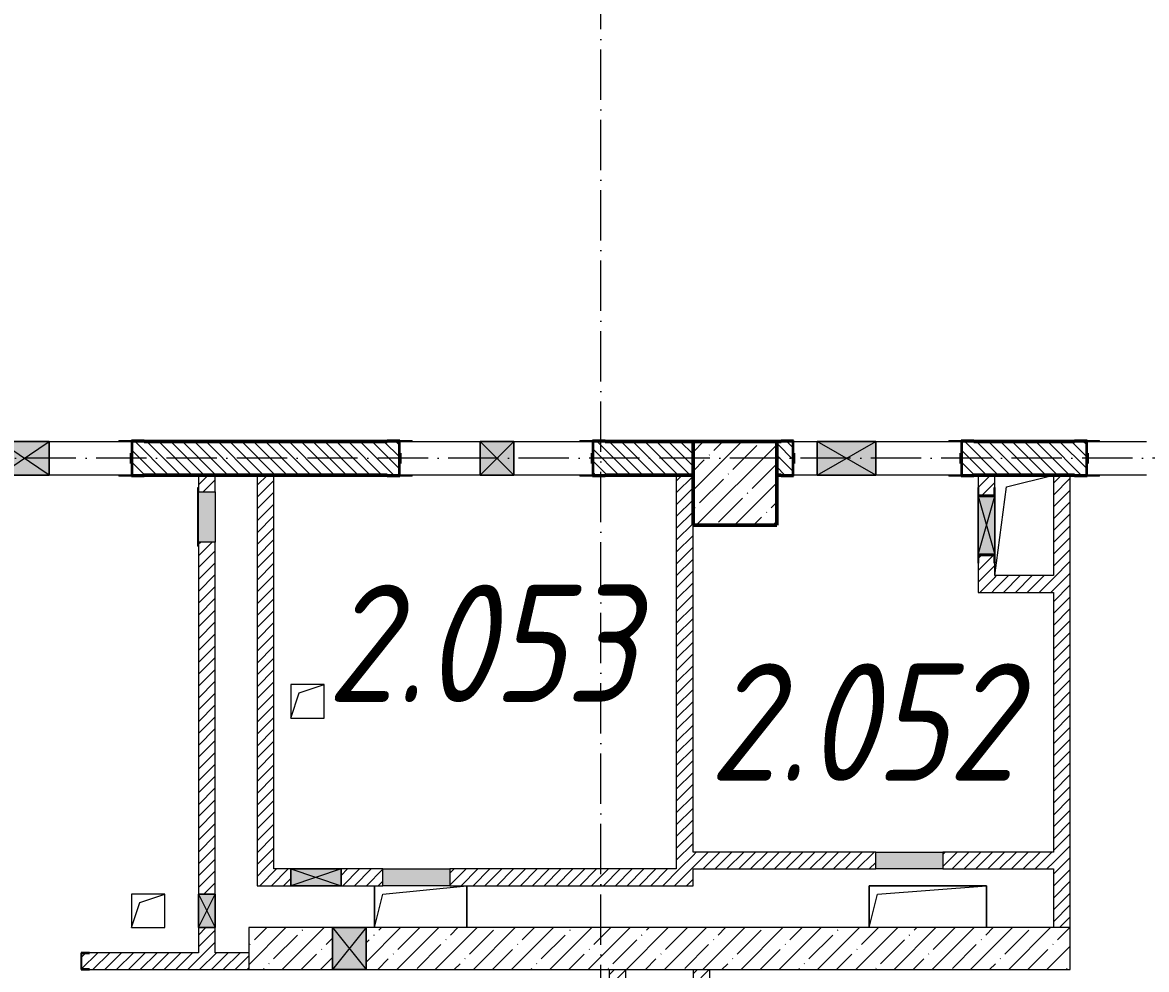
# Model space of a CAD drawing. Header units: millimetres. Extents: x -12989 to 629078, y -109036 to 555275.
# Drawn here: x 522968 to 529673, y 93715 to 99365 of the extents above; entities that cross this region are included whole.
import ezdxf

# ---------------------------------------------------------------- set-up
doc = ezdxf.new("R2010")
doc.units = ezdxf.units.MM
doc.linetypes.add('50_200_ШТРИХ_1Т_ш5_п1_п1_', pattern=[700, 500, -100, 0, -100])
for name, color, linetype, lineweight in [('A-DETL-GENF-OTLN', 7, 'Continuous', 9), ('A-FLOR-____-OTLN', 7, 'Continuous', 9), ('A-GENM-____-MCUT', 7, 'Continuous', 25), ('A-GENM-____-OTLN', 7, 'Continuous', 9), ('A-GENM-____-OTLN-1', 7, 'Continuous', 25), ('A-GLAZ-____-OTLN', 7, 'Continuous', 9), ('A-WALL-____-MCUT-1', 7, 'Continuous', 9), ('A-WALL-____-MCUT-2', 7, 'Continuous', 50), ('A-WALL-____-PATT-1', 7, 'Continuous', 9), ('A-WALL-FNSH-MCUT-1', 7, 'Continuous', 9), ('I-WALL-____-OTLN', 7, 'Continuous', 9), ('S-COLS-____-MCUT', 7, 'Continuous', 50), ('S-COLS-____-OTLN', 7, 'Continuous', 9), ('S-GRID-____-OTLN-1', 7, '50_200_ШТРИХ_1Т_ш5_п1_п1_', 9), ('Марки помещений', 7, 'Continuous', 9)]:
    doc.layers.add(name, color=color, linetype=linetype, lineweight=lineweight)
doc.layers.add('A-GLAZ-____-OTLN-1', color=7, linetype='Continuous', lineweight=9, true_color=0xc0c0c0)
doc.styles.add('ISOCPEUR_I_3', font='isocpeui.ttf', dxfattribs={"width": 0.85, "height": 2.2})
pattern_1 = [(135, (516567.8, 90784.41), (-35.35534, -35.35534), [])]
pattern_2 = [(45, (516567.8, 90784.41), (-35.35534, 35.35534), [])]

# ---------------------------------------------------------------- blocks, each defined once
blk = doc.blocks.new('BSC_Колонна _Прямоугольная - 500х500-V65-АР1_План отверстий 2 этажа в осях 1-64_А-ГГ')
at = {"layer": 'S-COLS-____-OTLN'}
h = blk.add_hatch(dxfattribs=at)
h.set_pattern_fill('FP_94', color=256, style=0, pattern_type=2)
h.set_pattern_definition([(45, (-10650, -5831.04), (-114.0493, 114.0493), []), (45, (-10535.95, -5831.04), (-114.0493, 114.0493), [201.612, -40.322, 3.353, -36.97])])
h.paths.add_polyline_path([(-58.9, -250), (250, -250), (250, 250), (-250, 250), (-250, -250)], flags=0)
at = {"layer": 'S-COLS-____-MCUT'}
for p, q in [((250, 250), (-250, 250)), ((-250, 250), (-250, -250)), ((250, -250), (250, 250)), ((-250, -250), (250, -250))]:
    blk.add_line(p, q, dxfattribs=at)
blk = doc.blocks.new('Фахверк_СКБ_Уголок - 200_3960_зеркало-28268689-АР1_План отверстий 2 этажа в осях 1-64_А-ГГ')
at = {"layer": 'A-GENM-____-MCUT'}
for p, q in [((200, 156), (125, 156)), ((125, 156), (125, 81)), ((131, 81), (131, 150)), ((131, 150), (200, 150)), ((200, 150), (200, 156)), ((125, 81), (131, 81)), ((131, 19), (125, 19)), ((125, 19), (125, -56)), ((131, -50), (131, 19)), ((125, -56), (200, -56)), ((200, -50), (131, -50)), ((200, -56), (200, -50))]:
    blk.add_line(p, q, dxfattribs=at)
blk = doc.blocks.new('154_Стойка_СКБ_Уголок - СМ-2180_200-28268025-АР1_План отверстий 2 этажа в осях 1-64_А-ГГ')
at = {"layer": 'A-GENM-____-MCUT'}
for p, q in [((125, 156), (125, 81)), ((200, 156), (125, 156)), ((131, 81), (131, 150)), ((131, 150), (200, 150)), ((200, 150), (200, 156)), ((125, 81), (131, 81)), ((131, 19), (125, 19)), ((125, 19), (125, -56)), ((131, -50), (131, 19)), ((125, -56), (200, -56)), ((200, -50), (131, -50)), ((200, -56), (200, -50))]:
    blk.add_line(p, q, dxfattribs=at)
blk = doc.blocks.new('Стойка_Влож_Уголок_Опорный - Уголок-28213941-АР1_План отверстий 2 этажа в осях 1-64_А-ГГ')
at = {"layer": 'A-GENM-____-OTLN'}
for p, q in [((-212, -6), (-212, 0)), ((0, 0), (0, -6)), ((-212, -75), (-212, -6)), ((-212, -6), (-206, -6)), ((-6, -6), (0, -6)), ((0, -6), (0, -75)), ((-212, -75), (-206, -75)), ((-6, -75), (0, -75))]:
    blk.add_line(p, q, dxfattribs=at)
blk = doc.blocks.new('154_Фахверк_СКБ_Швеллер - Тип_100_3960-28331862-АР1_План отверстий 2 этажа в осях 1-64_А-ГГ')
at = {"layer": 'A-GENM-____-MCUT'}
for p, q in [((175, 50), (125, 50)), ((125, 50), (125, -50)), ((128, 47), (175, 47)), ((128, -47), (128, 47)), ((175, 47), (175, 50)), ((125, -50), (175, -50)), ((175, -47), (128, -47)), ((175, -50), (175, -47))]:
    blk.add_line(p, q, dxfattribs=at)
blk = doc.blocks.new('AR_Отверстие Ниша - Лючок-32403372-АР1_План отверстий 2 этажа в осях 1-64_А-ГГ')
at = {"layer": 'A-GLAZ-____-OTLN'}
blk.add_hatch(color=256, dxfattribs=at).paths.add_polyline_path([(-200, -50), (200, -50), (200, 50), (-200, 50)], flags=0)
for p, q in [((-200, 50), (200, 50)), ((-200, -50), (-200, 50)), ((200, 50), (200, -50)), ((200, -50), (-200, -50))]:
    blk.add_line(p, q, dxfattribs=at)
blk = doc.blocks.new('AR_Отверстие Ниша - Лючок-32404312-АР1_План отверстий 2 этажа в осях 1-64_А-ГГ')
at = {"layer": 'A-GLAZ-____-OTLN'}
blk.add_hatch(color=256, dxfattribs=at).paths.add_polyline_path([(-150, -50), (150, -50), (150, 50), (-150, 50)], flags=0)
for p, q in [((-150, 50), (150, 50)), ((-150, -50), (-150, 50)), ((150, 50), (150, -50)), ((150, -50), (-150, -50))]:
    blk.add_line(p, q, dxfattribs=at)
blk = doc.blocks.new('Л_Общий_Лючок - Лючок-29683929-АР1_План отверстий 2 этажа в осях 1-64_А-ГГ')
at = {"layer": 'A-GLAZ-____-OTLN-1'}
blk.add_hatch(color=256, dxfattribs=at).paths.add_polyline_path([(324, -6), (324, 0), (-24, 0), (-24, -6), (300, -6)], flags=0)
at = {"layer": 'A-GLAZ-____-OTLN'}
for p, q in [((-24, 0), (-24, -6)), ((324, 0), (324, -6)), ((-24, -6), (324, -6))]:
    blk.add_line(p, q, dxfattribs=at)
blk = doc.blocks.new('AR_Отверстие прямоугольное _в стене_ - AR_Отверстие прямоугольное _в стене__ВК-32402434-АР1_План отверстий 2 этажа в осях 1-64_А-ГГ')
at = {"layer": 'A-GLAZ-____-OTLN'}
blk.add_hatch(color=256, dxfattribs=at).paths.add_polyline_path([(-100, -50), (100, -50), (100, 50), (-100, 50)], flags=0)
at = {"layer": 'A-DETL-GENF-OTLN'}
for p, q in [((-100, -50), (-100, 50)), ((-100, 50), (100, 50)), ((100, 50), (-100, -50)), ((-100, 50), (100, -50)), ((100, 50), (-100, 50)), ((-100, 50), (-100, -50)), ((100, 50), (100, -50)), ((100, -50), (100, 50)), ((100, -50), (-100, -50)), ((-100, -50), (100, -50))]:
    blk.add_line(p, q, dxfattribs=at)
blk = doc.blocks.new('AR_Отверстие прямоугольное _в стене_ - AR_Отверстие прямоугольное _в стене__ВК-32405966-АР1_План отверстий 2 этажа в осях 1-64_А-ГГ')
at = {"layer": 'A-GLAZ-____-OTLN'}
blk.add_hatch(color=256, dxfattribs=at).paths.add_polyline_path([(150, -50), (150, 50), (-150, 50), (-150, -50)], flags=0)
at = {"layer": 'A-DETL-GENF-OTLN'}
for p, q in [((-150, -50), (-150, 50)), ((-150, 50), (150, 50)), ((150, 50), (-150, -50)), ((-150, 50), (150, -50)), ((150, 50), (-150, 50)), ((-150, 50), (-150, -50)), ((150, 50), (150, -50)), ((150, -50), (150, 50)), ((150, -50), (-150, -50)), ((-150, -50), (150, -50))]:
    blk.add_line(p, q, dxfattribs=at)
blk = doc.blocks.new('AR_Отверстие прямоугольное _в плите_ - AR_Отверстие прямоугольное _в плите_-30459209-АР1_План отверстий 2 этажа в осях 1-64_А-ГГ')
at = {"layer": 'A-GENM-____-OTLN'}
for p, q in [((-275, 125), (-275, -125)), ((-275, -125), (-225, 75)), ((-225, 75), (275, 125)), ((275, -125), (275, 125))]:
    blk.add_line(p, q, dxfattribs=at)
blk = doc.blocks.new('AR_Отверстие прямоугольное _в плите_ - AR_Отверстие прямоугольное _в плите_-30459221-АР1_План отверстий 2 этажа в осях 1-64_А-ГГ')
at = {"layer": 'A-GENM-____-OTLN'}
for p, q in [((350, 125), (-350, 125)), ((-350, 125), (-350, -125)), ((-350, -125), (-300, 75)), ((-300, 75), (350, 125)), ((350, -125), (350, 125))]:
    blk.add_line(p, q, dxfattribs=at)
blk = doc.blocks.new('AR_Отверстие прямоугольное _в плите_ - AR_Отверстие прямоугольное _в плите_-30459207-АР1_План отверстий 2 этажа в осях 1-64_А-ГГ')
at = {"layer": 'A-GENM-____-OTLN'}
for p, q in [((100, 100), (-100, 100)), ((-100, 100), (-100, -100)), ((-50, 50), (100, 100)), ((100, -100), (100, 100)), ((-100, -100), (-50, 50)), ((-100, -100), (100, -100))]:
    blk.add_line(p, q, dxfattribs=at)
blk = doc.blocks.new('AR_Отверстие прямоугольное _в стене__БезПР - AR_Отверстие прямоугольное _в стене__БезПР-30229691-АР1_План отверстий 2 этажа в осях 1-64_А-ГГ')
at = {"layer": 'A-GLAZ-____-OTLN-1'}
blk.add_hatch(color=256, dxfattribs=at).paths.add_polyline_path([(100, -125), (100, 125), (-100, 125), (-100, -125)], flags=0)
at = {"layer": 'A-DETL-GENF-OTLN'}
for p, q in [((-100, -125), (-100, 125)), ((-100, 125), (100, 125)), ((100, 125), (-100, -125)), ((-100, 125), (100, -125)), ((100, 125), (-100, 125)), ((-100, 125), (-100, -125)), ((100, 125), (100, -125)), ((100, -125), (100, 125)), ((100, -125), (-100, -125)), ((-100, -125), (100, -125))]:
    blk.add_line(p, q, dxfattribs=at)
blk = doc.blocks.new('AR_Отверстие прямоугольное _в плите_ - AR_Отверстие прямоугольное _в плите_-30552533-АР1_План отверстий 2 этажа в осях 1-64_А-ГГ')
at = {"layer": 'A-GENM-____-OTLN'}
for p, q in [((175, 300), (-175, 300)), ((-105, 230), (175, 300)), ((-174.9, -299.3), (-105, 230))]:
    blk.add_line(p, q, dxfattribs=at)
blk = doc.blocks.new('AR_Отверстие прямоугольное _в стене__БезПР - AR_Отверстие прямоугольное _в стене__БезПР-36427703-АР1_План отверстий 2 этажа в осях 1-64_А-ГГ')
at = {"layer": 'A-GLAZ-____-OTLN'}
blk.add_hatch(color=256, dxfattribs=at).paths.add_polyline_path([(100, 100), (-100, 100), (-100, -100), (100, -100)], flags=0)
at = {"layer": 'A-DETL-GENF-OTLN'}
for p, q in [((-100, -100), (-100, 100)), ((-100, 100), (100, 100)), ((100, 100), (-100, -100)), ((-100, 100), (100, -100)), ((100, 100), (-100, 100)), ((-100, 100), (-100, -100)), ((100, 100), (100, -100)), ((100, -100), (100, 100)), ((100, -100), (-100, -100)), ((-100, -100), (100, -100))]:
    blk.add_line(p, q, dxfattribs=at)
blk = doc.blocks.new('AR_Отверстие прямоугольное _в стене__БезПР - AR_Отверстие прямоугольное _в стене__БезПР-36428349-АР1_План отверстий 2 этажа в осях 1-64_А-ГГ')
at = {"layer": 'A-GLAZ-____-OTLN'}
blk.add_hatch(color=256, dxfattribs=at).paths.add_polyline_path([(-150, 100), (-150, -100), (150, -100), (150, 100)], flags=0)
at = {"layer": 'A-DETL-GENF-OTLN'}
for p, q in [((-150, -100), (-150, 100)), ((-150, 100), (150, 100)), ((150, 100), (-150, -100)), ((-150, 100), (150, -100)), ((150, 100), (-150, 100)), ((-150, 100), (-150, -100)), ((150, 100), (150, -100)), ((150, -100), (150, 100)), ((150, -100), (-150, -100)), ((-150, -100), (150, -100))]:
    blk.add_line(p, q, dxfattribs=at)
at = {"layer": 'A-GLAZ-____-OTLN'}
blk.add_line((150, 100), (-150, 100), dxfattribs=at)
blk = doc.blocks.new('AR_Отверстие прямоугольное _в стене_ - AR_Отверстие прямоугольное _в стене__ОВ-36872562-АР1_План отверстий 2 этажа в осях 1-64_А-ГГ')
at = {"layer": 'A-GLAZ-____-OTLN'}
blk.add_hatch(color=256, dxfattribs=at).paths.add_polyline_path([(175, 100), (-175, 100), (-175, -100), (175, -100), (175, 85.2)], flags=0)
at = {"layer": 'A-DETL-GENF-OTLN'}
for p, q in [((-175, -100), (-175, 100)), ((-175, 100), (175, 100)), ((175, 100), (-175, -100)), ((-175, 100), (175, -100)), ((175, 100), (-175, 100)), ((-175, 100), (-175, -100)), ((175, 100), (175, -100)), ((175, -100), (175, 100)), ((175, -100), (-175, -100)), ((-175, -100), (175, -100))]:
    blk.add_line(p, q, dxfattribs=at)
blk = doc.blocks.new('AR_Отверстие прямоугольное _в стене_ - AR_Отверстие прямоугольное _в стене__ОВ-36872853-АР1_План отверстий 2 этажа в осях 1-64_А-ГГ')
at = {"layer": 'A-GLAZ-____-OTLN'}
blk.add_hatch(color=256, dxfattribs=at).paths.add_polyline_path([(-175, -47), (-175, -50), (175, -50), (175, 50), (-175, 50), (-175, 47)], flags=0)
at = {"layer": 'A-DETL-GENF-OTLN'}
for p, q in [((-175, 50), (175, 50)), ((175, 50), (-175, -50)), ((-175, 50), (175, -50)), ((175, 50), (-175, 50)), ((175, -50), (-175, -50)), ((-175, -50), (175, -50))]:
    blk.add_line(p, q, dxfattribs=at)
blk = doc.blocks.new('154_Фахверк_СКБ_Швеллер - Тип_100_3960_зеркало-29769493-АР1_План отверстий 2 этажа в осях 1-64_А-ГГ')
at = {"layer": 'A-GENM-____-MCUT'}
for p, q in [((175, 50), (125, 50)), ((125, 50), (125, -50)), ((128, 47), (175, 47)), ((128, -47), (128, 47)), ((175, 47), (175, 50)), ((125, -50), (175, -50)), ((175, -47), (128, -47)), ((175, -50), (175, -47))]:
    blk.add_line(p, q, dxfattribs=at)
blk = doc.blocks.new('3эт')
at = {"layer": 'S-GRID-____-OTLN-1', "color": 251, "ltscale": 0.6, "true_color": 0x636466}
for p, q in [((293620.7, -91346.1), (293620.7, -36982.5)), ((374089.5, -80882.4), (279101.9, -80882.4))]:
    blk.add_line(p, q, dxfattribs=at)

msp = doc.modelspace()

# ---------------------------------------------------------------- hatches: boundary and pattern name
at = {"layer": 'A-WALL-____-PATT-1'}
h = msp.add_hatch(dxfattribs=at)
h.set_pattern_fill('FP_6', color=256, style=0, pattern_type=2)
h.set_pattern_definition(pattern_1)
h.paths.add_polyline_path([(526442.7976, 96665.4504), (526967.7976, 96665.4504), (526967.7976, 96865.4504), (526373.7976, 96865.4504), (526373.7976, 96796.4504), (526367.7976, 96796.4504), (526367.7976, 96734.4504), (526373.7976, 96734.4504), (526373.7976, 96665.4504)], flags=0)
h.paths.add_polyline_path([(525211.7976, 96665.4504), (525211.7976, 96734.4504), (525217.7976, 96734.4504), (525217.7976, 96796.4504), (525211.7976, 96796.4504), (525211.7976, 96865.4504), (523623.7976, 96864.7004), (523623.7976, 96796.4504), (523617.7976, 96796.4504), (523617.7976, 96734.4504), (523623.7976, 96734.4504), (523623.9652, 96665.4504), (525142.7976, 96665.4504)], flags=0)
h.paths.add_polyline_path([(522461.7976, 96665.4504), (522461.7976, 96734.4504), (522467.7976, 96734.4504), (522467.7976, 96796.4504), (522461.7976, 96796.4504), (522461.7976, 96865.4504), (522367.7976, 96865.4504), (522367.7976, 96665.4504), (522392.7976, 96665.4504)], flags=0)
h = msp.add_hatch(dxfattribs=at)
h.set_pattern_fill('FP_6', color=256, style=0, pattern_type=2)
h.set_pattern_definition(pattern_1)
h.paths.add_polyline_path([(530967.7976, 96665.4504), (530967.7976, 96865.4504), (530473.7976, 96865.4504), (530473.7976, 96796.4504), (530467.7976, 96796.4504), (530467.7976, 96734.4504), (530473.7976, 96734.4504), (530473.7976, 96665.4504), (530693.8223, 96665.4504)], flags=0)
h.paths.add_polyline_path([(528642.7976, 96665.4504), (529311.7976, 96665.4504), (529311.7976, 96734.4504), (529317.7976, 96734.4504), (529317.7976, 96796.4504), (529311.7976, 96796.4504), (529311.7976, 96865.4504), (528573.7976, 96865.4504), (528573.7976, 96796.4504), (528567.7976, 96796.4504), (528567.7976, 96734.4504), (528573.7976, 96734.4504), (528573.7976, 96665.4504)], flags=0)
h.paths.add_polyline_path([(527467.7976, 96665.4504), (527561.7976, 96665.4504), (527561.7976, 96734.4504), (527567.7976, 96734.4504), (527567.7976, 96796.4504), (527561.7976, 96796.4504), (527561.7976, 96865.4504), (527467.7976, 96865.4504), (527467.7976, 96680.281)], flags=0)
h = msp.add_hatch(dxfattribs=at)
h.set_pattern_fill('FP_5', color=256, style=0, pattern_type=2)
h.set_pattern_definition(pattern_2)
h.paths.add_polyline_path([(524117.7976, 93815.4504), (524117.7976, 93965.4504), (524017.7976, 93965.4504), (524017.7976, 93815.4504)], flags=0)
h.paths.add_polyline_path([(524017.7976, 94165.4504), (524117.7976, 94165.4504), (524117.7976, 96265.4504), (524017.7976, 96265.4504), (524017.7976, 94960.293)], flags=0)
h.paths.add_polyline_path([(524017.7976, 96565.4504), (524117.7976, 96565.4504), (524117.7976, 96665.4504), (524017.7976, 96665.4504)], flags=0)
h = msp.add_hatch(dxfattribs=at)
h.set_pattern_fill('FP_5', color=256, style=0, pattern_type=2)
h.set_pattern_definition(pattern_2)
h.paths.add_polyline_path([(524467.7976, 94315.4504), (524467.7976, 96665.4504), (524367.7976, 96665.4504), (524367.7976, 94315.4504)], flags=0)
h = msp.add_hatch(dxfattribs=at)
h.set_pattern_fill('FP_5', color=256, style=0, pattern_type=2)
h.set_pattern_definition(pattern_2)
h.paths.add_polyline_path([(526867.7976, 94315.4504), (526967.7976, 94315.4504), (526967.7976, 96665.4504), (526867.7976, 96665.4504), (526867.7976, 94960.293)], flags=0)
h = msp.add_hatch(dxfattribs=at)
h.set_pattern_fill('FP_5', color=256, style=0, pattern_type=2)
h.set_pattern_definition(pattern_2)
h.paths.add_polyline_path([(528767.7976, 95965.4504), (528767.7976, 96140.4504), (528764.7976, 96140.4504), (528764.7976, 96187.4504), (528670.7976, 96187.4504), (528670.7976, 96140.4504), (528667.7976, 96140.4504), (528667.7976, 95965.4504)], flags=0)
h.paths.add_polyline_path([(528764.7976, 96543.4504), (528764.7976, 96590.4504), (528767.7976, 96590.4504), (528767.7976, 96665.4504), (528667.7976, 96665.4504), (528667.7976, 96590.4504), (528670.7976, 96590.4504), (528670.7976, 96543.4504), (528688.131, 96543.4504)], flags=0)
h = msp.add_hatch(dxfattribs=at)
h.set_pattern_fill('FP_5', color=256, style=0, pattern_type=2)
h.set_pattern_definition(pattern_2)
h.paths.add_polyline_path([(529217.7976, 93965.4504), (529217.7976, 96665.4504), (529117.7976, 96665.4504), (529117.7976, 93965.4504)], flags=0)
h = msp.add_hatch(dxfattribs=at)
h.set_pattern_fill('FP_5', color=256, style=0, pattern_type=2)
h.set_pattern_definition(pattern_2)
h.paths.add_polyline_path([(529117.7976, 95965.4504), (529117.7976, 96065.4504), (528767.7976, 96065.4504), (528767.7976, 95965.4504), (528926.358, 95965.4504)], flags=0)
h = msp.add_hatch(dxfattribs=at)
h.set_pattern_fill('FP_5', color=256, style=0, pattern_type=2)
h.set_pattern_definition(pattern_2)
h.paths.add_polyline_path([(529117.7976, 94315.4504), (529117.7976, 94415.4504), (528457.7976, 94415.4504), (528457.7976, 94315.4504), (528926.358, 94315.4504)], flags=0)
h.paths.add_polyline_path([(528057.7976, 94315.4504), (528057.7976, 94415.4504), (526967.7976, 94415.4504), (526967.7976, 94315.4504), (527158.8938, 94315.4504)], flags=0)
h = msp.add_hatch(dxfattribs=at)
h.set_pattern_fill('FP_5', color=256, style=0, pattern_type=2)
h.set_pattern_definition(pattern_2)
h.paths.add_polyline_path([(526967.7976, 94215.4504), (526967.7976, 94315.4504), (525517.7976, 94315.4504), (525517.7976, 94215.4504)], flags=0)
h.paths.add_polyline_path([(525117.7976, 94215.4504), (525117.7976, 94315.4504), (524867.7976, 94315.4504), (524867.7976, 94215.4504)], flags=0)
h.paths.add_polyline_path([(524367.7976, 94215.4504), (524567.7976, 94215.4504), (524567.7976, 94315.4504), (524367.7976, 94315.4504)], flags=0)
h = msp.add_hatch(dxfattribs=at)
h.set_pattern_fill('FP_25', color=256, style=0, pattern_type=2)
h.set_pattern_definition([(45, (516567.8, 90784.41), (-114.0493, 114.0493), []), (45, (516681.85, 90784.41), (-114.0493, 114.0493), [201.612, -40.322, 3.353, -36.97])])
h.paths.add_polyline_path([(529217.7976, 93715.4504), (529217.7976, 93965.4504), (525017.7976, 93965.4504), (525017.7976, 93715.4504), (528926.358, 93715.4504)], flags=0)
h.paths.add_polyline_path([(524817.7976, 93715.4504), (524817.7976, 93965.4504), (524317.7976, 93965.4504), (524317.7976, 93715.4504)], flags=0)
h = msp.add_hatch(dxfattribs=at)
h.set_pattern_fill('FP_5', color=256, style=0, pattern_type=2)
h.set_pattern_definition(pattern_2)
h.paths.add_polyline_path([(524317.7976, 93715.4504), (524317.7976, 93815.4504), (523367.7976, 93815.4504), (523367.7976, 93812.4504), (523320.7976, 93812.4504), (523320.7976, 93718.4504), (523367.7976, 93718.4504), (523367.7976, 93715.4504), (523623.9652, 93715.4504)], flags=0)
h = msp.add_hatch(dxfattribs=at)
h.set_pattern_fill('FP_5', color=256, style=0, pattern_type=2)
h.set_pattern_definition(pattern_2)
h.paths.add_polyline_path([(526567.7976, 89115.4504), (526567.7976, 89365.4504), (526467.7976, 89365.4504), (526467.7976, 89115.4504)], flags=0)
h.paths.add_polyline_path([(526467.7976, 89765.4504), (526567.7976, 89765.4504), (526567.7976, 90785.4504), (526467.7976, 90785.4504), (526467.7976, 89800.329)], flags=0)
h.paths.add_polyline_path([(526467.7976, 90985.4504), (526567.7976, 90985.4504), (526567.7976, 91315.4504), (526564.7976, 91315.4504), (526564.7976, 91362.4504), (526470.7976, 91362.4504), (526470.7976, 91315.4504), (526467.7976, 91315.4504)], flags=0)
h.paths.add_polyline_path([(526564.7976, 91365.4504), (526567.7976, 91365.4504), (526567.7976, 92715.4504), (526467.7976, 92715.4504), (526467.7976, 91365.4504), (526470.9891, 91365.4504)], flags=0)
h.paths.add_polyline_path([(526567.7976, 92915.4504), (526567.7976, 93165.4504), (526467.7976, 93165.4504), (526467.7976, 92915.4504)], flags=0)
h.paths.add_polyline_path([(526467.7976, 93565.4504), (526567.7976, 93565.4504), (526567.7976, 93715.4504), (526467.7976, 93715.4504)], flags=0)
h = msp.add_hatch(dxfattribs=at)
h.set_pattern_fill('FP_5', color=256, style=0, pattern_type=2)
h.set_pattern_definition(pattern_2)
h.paths.add_polyline_path([(526967.7976, 89365.4504), (527067.7976, 89365.4504), (527067.7976, 90785.4504), (526967.7976, 90785.4504), (526967.7976, 89800.329)], flags=0)
h.paths.add_polyline_path([(527067.7976, 90985.4504), (527067.7976, 91315.4504), (527064.7976, 91315.4504), (527064.7976, 91362.4504), (526970.7976, 91362.4504), (526970.7976, 91315.4504), (526967.7976, 91315.4504), (526967.7976, 90985.4504), (527064.7976, 90985.4504)], flags=0)
h.paths.add_polyline_path([(527067.7976, 91765.4504), (527067.7976, 93715.4504), (526967.7976, 93715.4504), (526967.7976, 91765.4504)], flags=0)

# ---------------------------------------------------------------- linework, layer by layer
at = {"layer": 'A-FLOR-____-OTLN'}
for p, q in [((528767.7976, 96664.7693), (529117.7976, 96664.7693)), ((525067.7976, 93965.4504), (525067.7976, 94215.4504)), ((525617.7976, 94215.4504), (525617.7976, 93965.4504)), ((528017.7976, 94215.4504), (528717.7976, 94215.4504)), ((528017.7976, 93965.4504), (528017.7976, 94215.4504)), ((528717.7976, 94215.4504), (528717.7976, 93965.4504))]:
    msp.add_line(p, q, dxfattribs=at)
at = {"layer": 'A-WALL-____-MCUT-1'}
for p, q in [((524817.7976, 93965.4504), (524317.7976, 93965.4504)), ((524317.7976, 93965.4504), (524317.7976, 93715.4504)), ((529217.7976, 93965.4504), (525017.7976, 93965.4504)), ((529217.7976, 93715.4504), (529217.7976, 93965.4504)), ((524317.7976, 93715.4504), (524817.7976, 93715.4504)), ((525017.7976, 93715.4504), (529217.7976, 93715.4504))]:
    msp.add_line(p, q, dxfattribs=at)
at = {"layer": 'A-WALL-____-MCUT-2'}
for p, q in [((525142.7976, 96865.4504), (523692.7976, 96865.4504)), ((526967.7976, 96865.4504), (526442.7976, 96865.4504)), ((527492.7976, 96865.4504), (527467.7976, 96865.4504)), ((529242.7976, 96865.4504), (528642.7976, 96865.4504)), ((523617.7976, 96796.4504), (523617.7976, 96734.4504)), ((525217.7976, 96734.4504), (525217.7976, 96796.4504)), ((526367.7976, 96796.4504), (526367.7976, 96734.4504)), ((527567.7976, 96734.4504), (527567.7976, 96796.4504)), ((528567.7976, 96796.4504), (528567.7976, 96734.4504)), ((529317.7976, 96734.4504), (529317.7976, 96796.4504)), ((523692.7976, 96665.4504), (525142.7976, 96665.4504)), ((526442.7976, 96665.4504), (526967.7976, 96665.4504)), ((527467.7976, 96665.4504), (527492.7976, 96665.4504)), ((528642.7976, 96665.4504), (529242.7976, 96665.4504))]:
    msp.add_line(p, q, dxfattribs=at)
at = {"layer": 'A-WALL-FNSH-MCUT-1'}
for p, q in [((524017.7976, 96665.4504), (524017.7976, 96565.4504)), ((524117.7976, 96565.4504), (524117.7976, 96665.4504)), ((524367.7976, 96665.4504), (524367.7976, 94215.4504)), ((524467.7976, 94315.4504), (524467.7976, 96665.4504)), ((526867.7976, 96665.4504), (526867.7976, 94315.4504)), ((528667.7976, 96665.4504), (528667.7976, 96590.4504)), ((528767.7976, 96590.4504), (528767.7976, 96665.4504)), ((529117.7976, 96665.4504), (529117.7976, 96065.4504)), ((529217.7976, 93965.4504), (529217.7976, 96665.4504)), ((526967.7976, 94415.4504), (526967.7976, 96365.4504)), ((524017.7976, 96265.4504), (524017.7976, 94165.4504)), ((524117.7976, 94165.4504), (524117.7976, 96265.4504)), ((528667.7976, 96140.4504), (528667.7976, 95965.4504)), ((528767.7976, 96065.4504), (528767.7976, 96140.4504)), ((529117.7976, 96065.4504), (528767.7976, 96065.4504)), ((528667.7976, 95965.4504), (529117.7976, 95965.4504)), ((529117.7976, 95965.4504), (529117.7976, 94415.4504)), ((528057.7976, 94415.4504), (526967.7976, 94415.4504)), ((529117.7976, 94415.4504), (528457.7976, 94415.4504)), ((524567.7976, 94315.4504), (524467.7976, 94315.4504)), ((525117.7976, 94315.4504), (524867.7976, 94315.4504)), ((526867.7976, 94315.4504), (525517.7976, 94315.4504)), ((526967.7976, 94215.4504), (526967.7976, 94315.4504)), ((526967.7976, 94315.4504), (528057.7976, 94315.4504)), ((528457.7976, 94315.4504), (529117.7976, 94315.4504)), ((529117.7976, 94315.4504), (529117.7976, 93965.4504)), ((524367.7976, 94215.4504), (524567.7976, 94215.4504)), ((524867.7976, 94215.4504), (525117.7976, 94215.4504)), ((525517.7976, 94215.4504), (526967.7976, 94215.4504)), ((524017.7976, 93965.4504), (524017.7976, 93815.4504)), ((524117.7976, 93815.4504), (524117.7976, 93965.4504)), ((524017.7976, 93815.4504), (523367.7976, 93815.4504)), ((524317.7976, 93815.4504), (524117.7976, 93815.4504)), ((523367.7976, 93715.4504), (524317.7976, 93715.4504)), ((526467.7976, 93715.4504), (526467.7976, 93565.4504)), ((526567.7976, 93565.4504), (526567.7976, 93715.4504)), ((526967.7976, 93715.4504), (526967.7976, 91765.4504)), ((527067.7976, 91765.4504), (527067.7976, 93715.4504))]:
    msp.add_line(p, q, dxfattribs=at)
at = {"layer": 'I-WALL-____-OTLN'}
for p, q in [((523127.7976, 96865.4504), (523617.7976, 96865.4504)), ((525217.7976, 96865.4504), (525697.7976, 96865.4504)), ((525897.7976, 96865.4504), (526367.7976, 96865.4504)), ((527567.7976, 96865.4504), (527707.7976, 96865.4504)), ((528057.7976, 96865.4504), (528567.7976, 96865.4504)), ((529317.7976, 96865.4504), (529672.7976, 96865.4504)), ((523617.7976, 96665.4504), (523127.7976, 96665.4504)), ((525697.7976, 96665.4504), (525217.7976, 96665.4504)), ((526367.7976, 96665.4504), (525897.7976, 96665.4504)), ((527707.7976, 96665.4504), (527567.7976, 96665.4504)), ((528567.7976, 96665.4504), (528057.7976, 96665.4504)), ((529672.7976, 96665.4504), (529317.7976, 96665.4504))]:
    msp.add_line(p, q, dxfattribs=at)

# ---------------------------------------------------------------- block references
msp.add_blockref('3эт', (232797.0902, 177647.8646))
at = {"layer": 'A-GENM-____-OTLN'}
for p, rotation in [((523617.7976, 96659.4504), 269.9999999999995), ((525217.7976, 96871.4504), 89.99999999999955), ((526367.7976, 96659.4504), 269.9999999999995), ((528567.7976, 96659.4504), 269.9999999999995), ((529317.7976, 96871.4504), 89.99999999999955)]:
    msp.add_blockref('Стойка_Влож_Уголок_Опорный - Уголок-28213941-АР1_План отверстий 2 этажа в осях 1-64_А-ГГ', p, dxfattribs=dict(at, rotation=rotation))
for name, p in [('AR_Отверстие прямоугольное _в плите_ - AR_Отверстие прямоугольное _в плите_-30552533-АР1_План отверстий 2 этажа в осях 1-64_А-ГГ', (528942.7976, 96364.7693)), ('AR_Отверстие прямоугольное _в плите_ - AR_Отверстие прямоугольное _в плите_-30459207-АР1_План отверстий 2 этажа в осях 1-64_А-ГГ', (524667.7976, 95315.4504)), ('AR_Отверстие прямоугольное _в плите_ - AR_Отверстие прямоугольное _в плите_-30459209-АР1_План отверстий 2 этажа в осях 1-64_А-ГГ', (525342.7976, 94090.4504)), ('AR_Отверстие прямоугольное _в плите_ - AR_Отверстие прямоугольное _в плите_-30459221-АР1_План отверстий 2 этажа в осях 1-64_А-ГГ', (528367.7976, 94090.4504)), ('AR_Отверстие прямоугольное _в плите_ - AR_Отверстие прямоугольное _в плите_-30459207-АР1_План отверстий 2 этажа в осях 1-64_А-ГГ', (523717.7976, 94065.4504))]:
    msp.add_blockref(name, p, dxfattribs=at)
at = {"layer": 'A-GENM-____-OTLN-1'}
for name, p in [('154_Стойка_СКБ_Уголок - СМ-2180_200-28268025-АР1_План отверстий 2 этажа в осях 1-64_А-ГГ', (523492.7976, 96715.4504)), ('154_Стойка_СКБ_Уголок - СМ-2180_200-28268025-АР1_План отверстий 2 этажа в осях 1-64_А-ГГ', (526242.7976, 96715.4504)), ('154_Стойка_СКБ_Уголок - СМ-2180_200-28268025-АР1_План отверстий 2 этажа в осях 1-64_А-ГГ', (528442.7976, 96715.4504)), ('154_Фахверк_СКБ_Швеллер - Тип_100_3960-28331862-АР1_План отверстий 2 этажа в осях 1-64_А-ГГ', (523192.7976, 93765.4504))]:
    msp.add_blockref(name, p, dxfattribs=at)
for name, p, rotation in [('154_Стойка_СКБ_Уголок - СМ-2180_200-28268025-АР1_План отверстий 2 этажа в осях 1-64_А-ГГ', (525342.7976, 96815.4504), 180), ('Фахверк_СКБ_Уголок - 200_3960_зеркало-28268689-АР1_План отверстий 2 этажа в осях 1-64_А-ГГ', (527692.7976, 96815.4504), 180), ('154_Стойка_СКБ_Уголок - СМ-2180_200-28268025-АР1_План отверстий 2 этажа в осях 1-64_А-ГГ', (529442.7976, 96815.4504), 180), ('154_Фахверк_СКБ_Швеллер - Тип_100_3960_зеркало-29769493-АР1_План отверстий 2 этажа в осях 1-64_А-ГГ', (528717.7976, 96415.4504), 90), ('154_Фахверк_СКБ_Швеллер - Тип_100_3960_зеркало-29769493-АР1_План отверстий 2 этажа в осях 1-64_А-ГГ', (528717.7976, 96315.4504), 270)]:
    msp.add_blockref(name, p, dxfattribs=dict(at, rotation=rotation))
at = {"layer": 'A-GLAZ-____-OTLN'}
for name, p, rotation in [('AR_Отверстие прямоугольное _в стене__БезПР - AR_Отверстие прямоугольное _в стене__БезПР-36428349-АР1_План отверстий 2 этажа в осях 1-64_А-ГГ', (522977.7976, 96765.4504), 180), ('AR_Отверстие прямоугольное _в стене__БезПР - AR_Отверстие прямоугольное _в стене__БезПР-36427703-АР1_План отверстий 2 этажа в осях 1-64_А-ГГ', (525797.7976, 96765.4504), 180), ('AR_Отверстие прямоугольное _в стене_ - AR_Отверстие прямоугольное _в стене__ОВ-36872562-АР1_План отверстий 2 этажа в осях 1-64_А-ГГ', (527882.7976, 96765.4504), 180), ('Л_Общий_Лючок - Лючок-29683929-АР1_План отверстий 2 этажа в осях 1-64_А-ГГ', (524017.7976, 96565.4504), 269.9999999999997), ('AR_Отверстие Ниша - Лючок-32404312-АР1_План отверстий 2 этажа в осях 1-64_А-ГГ', (524067.7976, 96415.4504), 89.9999999999997), ('AR_Отверстие прямоугольное _в стене_ - AR_Отверстие прямоугольное _в стене__ОВ-36872853-АР1_План отверстий 2 этажа в осях 1-64_А-ГГ', (528717.7976, 96365.4504), 90), ('AR_Отверстие прямоугольное _в стене_ - AR_Отверстие прямоугольное _в стене__ВК-32402434-АР1_План отверстий 2 этажа в осях 1-64_А-ГГ', (524067.7976, 94065.4504), 89.9999999999997)]:
    msp.add_blockref(name, p, dxfattribs=dict(at, rotation=rotation))
for name, p in [('AR_Отверстие Ниша - Лючок-32403372-АР1_План отверстий 2 этажа в осях 1-64_А-ГГ', (528257.7976, 94365.4504)), ('AR_Отверстие прямоугольное _в стене_ - AR_Отверстие прямоугольное _в стене__ВК-32405966-АР1_План отверстий 2 этажа в осях 1-64_А-ГГ', (524717.7976, 94265.4504)), ('AR_Отверстие Ниша - Лючок-32403372-АР1_План отверстий 2 этажа в осях 1-64_А-ГГ', (525317.7976, 94265.4504)), ('AR_Отверстие прямоугольное _в стене__БезПР - AR_Отверстие прямоугольное _в стене__БезПР-30229691-АР1_План отверстий 2 этажа в осях 1-64_А-ГГ', (524917.7976, 93840.4504))]:
    msp.add_blockref(name, p, dxfattribs=at)
at = {"layer": 'S-COLS-____-OTLN'}
msp.add_blockref('BSC_Колонна _Прямоугольная - 500х500-V65-АР1_План отверстий 2 этажа в осях 1-64_А-ГГ', (527217.7976, 96615.4504), dxfattribs=at)

# ---------------------------------------------------------------- texts
at = {"layer": 'Марки помещений', "char_height": 700, "width": 785.65375, "attachment_point": 1, "style": 'ISOCPEUR_I_3'}
for s, insert in [('2.053', (524781.8087, 96011.4795)), ('2.052', (527062.831, 95541.4968))]:
    msp.add_mtext(s, dxfattribs=dict(at, insert=insert))

doc.saveas('drawing.dxf')
